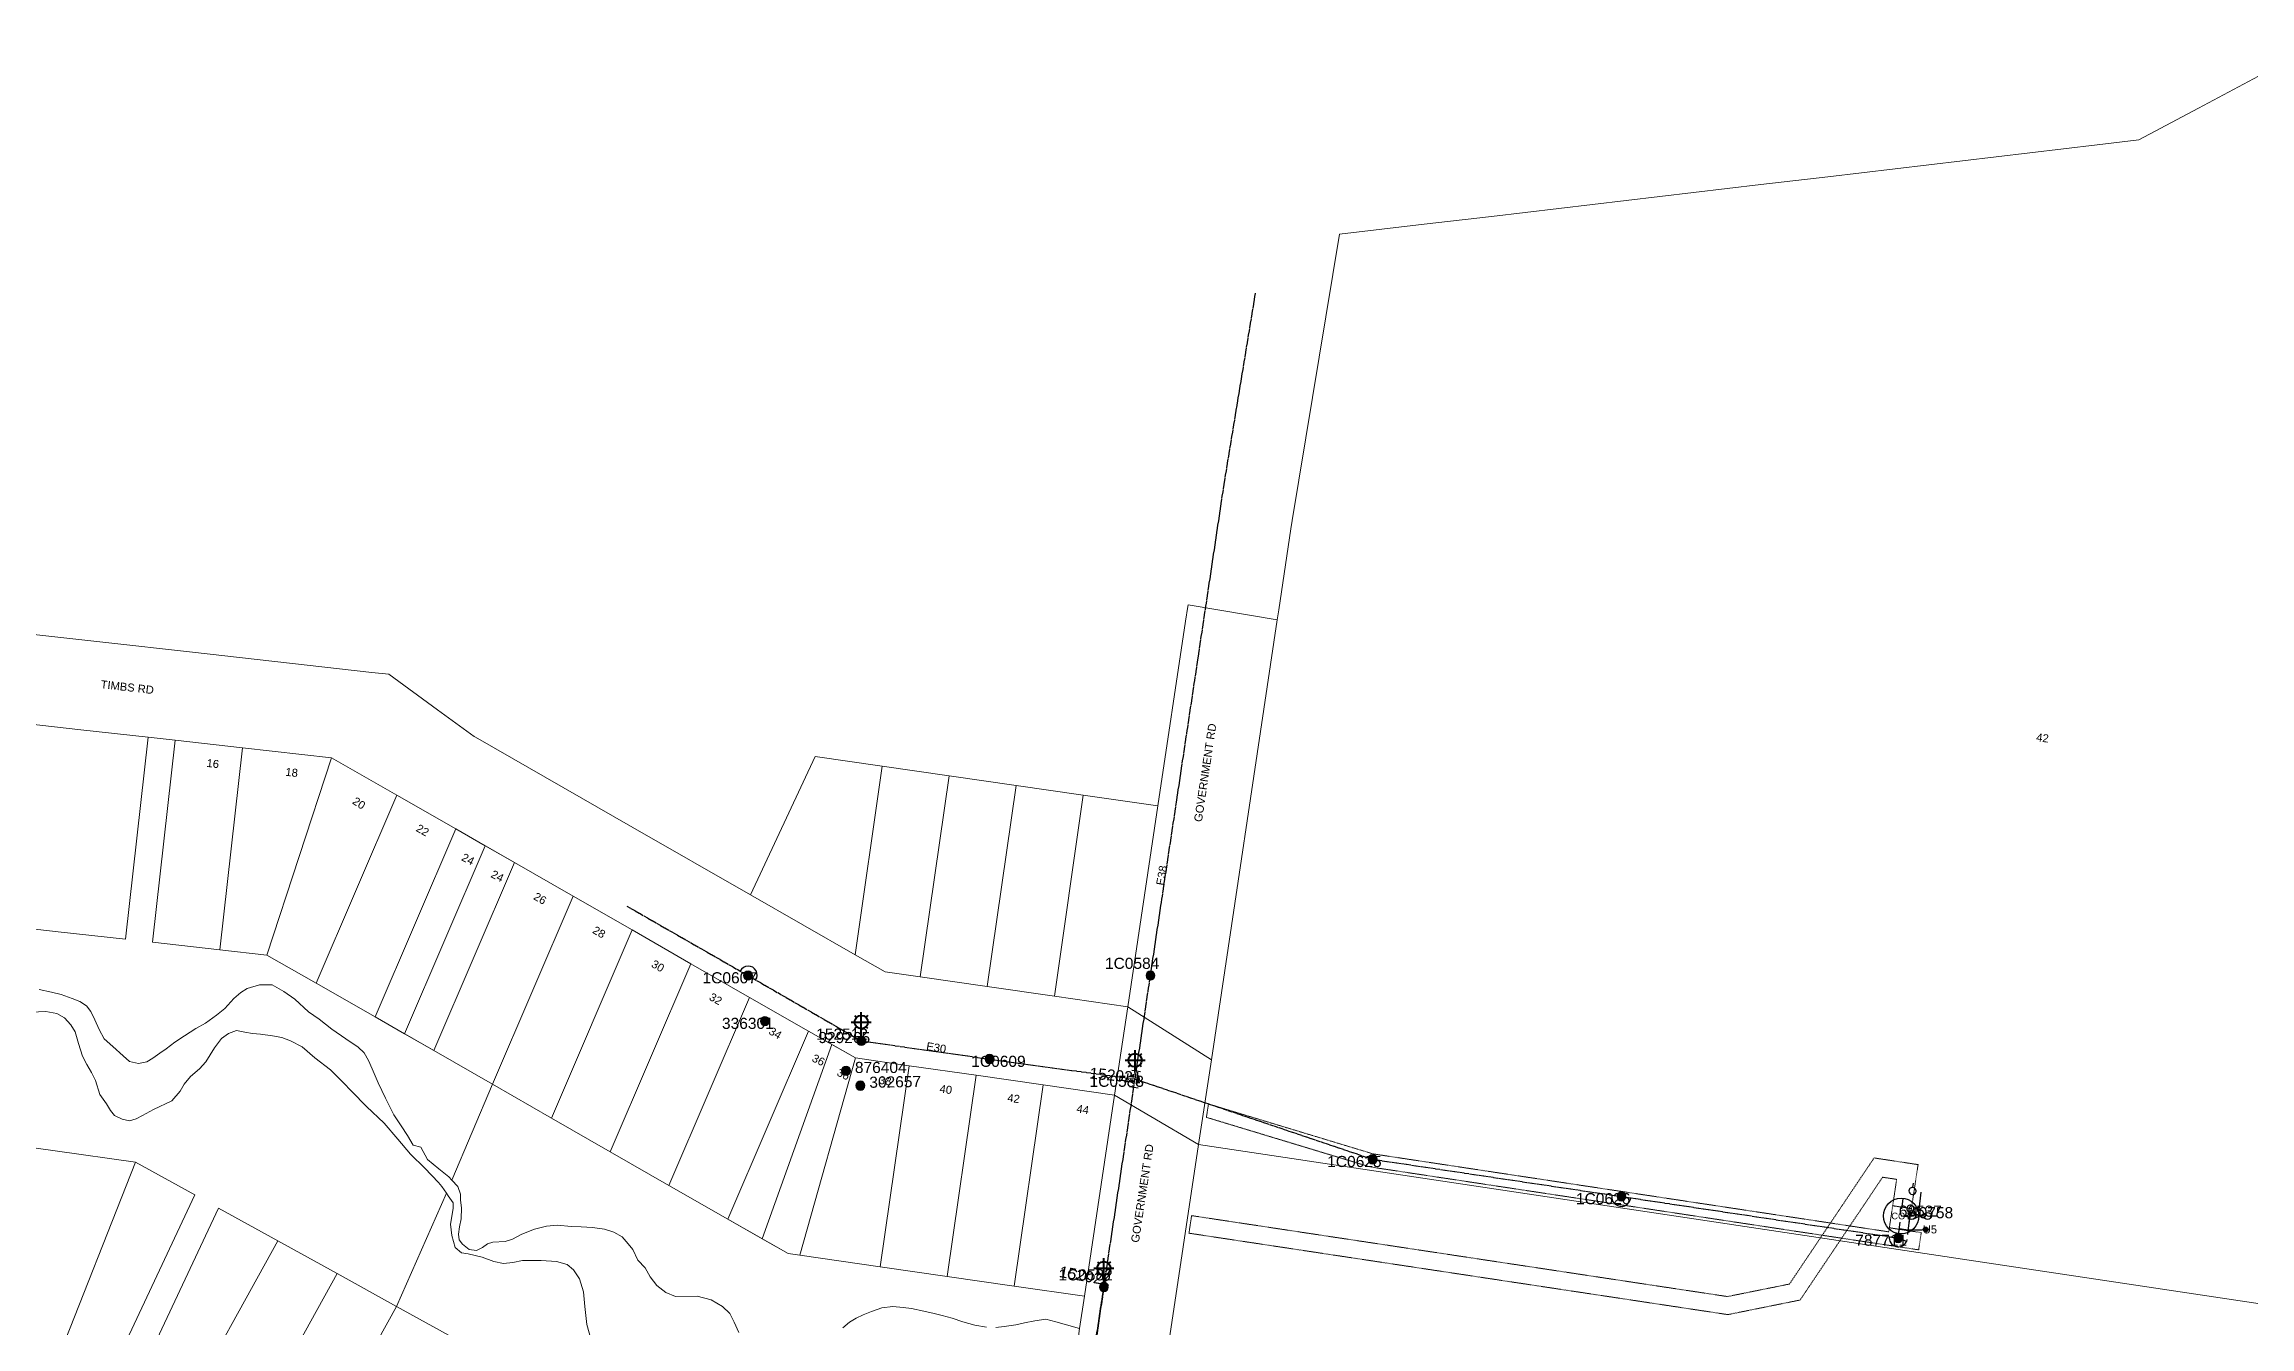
# Model space of a CAD drawing. Header units: metres. Extents: x 300268 to 302887, y 6172399 to 6173904.
# Drawn here: x 300697.5 to 301193.7, y 6173604.2 to 6173892.7 of the extents above; entities that cross this region are included whole.
import ezdxf
from ezdxf.enums import TextEntityAlignment as Align

# ---------------------------------------------------------------- set-up
doc = ezdxf.new("R2010")
doc.units = ezdxf.units.M
for name, pattern in [('Cable Exist OH', [1, 1, 0]), ('Cable Exist UG', [8.2, 4, -1.2, 1.8, -1.2]), ('HIDDEN', [0.375, 0.25, -0.125]), ('HIDDEN2', [0.1875, 0.125, -0.0625])]:
    doc.linetypes.add(name, pattern=pattern)
doc.layers.get('0').update_dxf_attribs({"color": 6})
for name, color, linetype, lineweight in [('Cadastre Land Parcels_SP_EXT', 9, 'Continuous', 5), ('Cadastre Other Property_SP_EXT', 9, 'HIDDEN', 5), ('Cadastre Roads_SP_EXT', 9, 'Continuous', 5)]:
    doc.layers.add(name, color=color, linetype=linetype, lineweight=lineweight)
for name, color, linetype in [('Duct_SP_EXT', 7, 'Continuous'), ('Equip_HV_EXT', 7, 'Continuous'), ('Equip_LV_EXT', 7, 'Continuous'), ('Equip_SP_SL_EXT', 7, 'Continuous'), ('Mains_HV_EXT', 7, 'Continuous'), ('Mains_LV_EXT', 7, 'Continuous'), ('Mains_SL_EXT', 7, 'Continuous'), ('Sub_SP_EXT', 7, 'Continuous'), ('SupportsOH_SP_TR_HV_LV_SL_EXT', 7, 'Continuous'), ('Trench_SP_EXT', 7, 'Continuous')]:
    doc.layers.add(name, color=color, linetype=linetype)
doc.styles.add('iecARIAL', font='arial.ttf', dxfattribs={"height": 2})
doc.styles.add('POLE_LABEL', font='arial.ttf')
doc.styles.get("Standard").update_dxf_attribs({"font": 'arial.ttf'})
doc.styles.add('SWITCH_LABEL', font='arial.ttf', dxfattribs={"height": 2.5})

# ---------------------------------------------------------------- blocks, each defined once
blk = doc.blocks.new('SUB_COTTAGE_EXT')
blk.add_circle((0, 0), 4)
blk.add_text('COT', height=1.5).set_placement((0, 0), align=Align.MIDDLE)
for tag, height, flags, p in [('STREET_CODE', 0.2, 9, (1.5, 0)), ('ASSET_NUM', 2.5, 8, (2, 2)), ('CONSTRUCTED_VOLTAGE', 0.2, 9, (1.5, -0.2)), ('OPERATING_VOLTAGE', 0.2, 9, (1.5, -0.6)), ('ORIENTATION', 0.2, 9, (1.5, -0.8)), ('OWNED_BY', 0.2, 9, (1.5, -1)), ('OPERATED_BY', 0.2, 9, (1.5, -1.2)), ('SECONDARY_VOLTAGE', 0.2, 9, (1.5, -1.6)), ('STATE', 0.2, 9, (1.5, -1.8)), ('SUBSTATION_TYPE', 0.2, 9, (1.5, -2.2)), ('STREETNAME', 0.2, 9, (1.5, -3)), ('SUBURB', 0.2, 9, (1.5, -3.2)), ('Z', 0.2, 1, (1.5, -3.6)), ('NO_PHASES', 0.2, 9, (1.5, -0.4)), ('MAINTAINED_BY', 0.2, 9, (1.5, -1.4)), ('PARENT', 0.2, 9, (1.5, -2)), ('USAGE', 0.2, 9, (1.5, -2.4)), ('LEGEND', 0.2, 9, (1.5, -2.6)), ('LOCATION', 0.2, 9, (1.5, -2.8)), ('NOTES', 0.2, 9, (1.5, -3.4))]:
    blk.add_attdef(tag, text='', height=height, dxfattribs=dict(flags=flags)).set_placement(p, align=Align.MIDDLE_LEFT)
blk = doc.blocks.new('SL_LANTERN_EXT')
at = {"lineweight": 40}
for p, q in [((-1.46, 5.68), (-1.06, 5.28)), ((0, 1.97), (0, 6.47)), ((1.46, 5.68), (1.06, 5.28)), ((-2.25, 4.22), (2.25, 4.22)), ((-1.46, 2.76), (-1.06, 3.16)), ((0, 0), (0, 2.72)), ((1.46, 2.76), (1.06, 3.16))]:
    blk.add_line(p, q, dxfattribs=at)
blk.add_circle((0, 4.22), 1.5, dxfattribs=at)
at = {"style": 'iecARIAL', "flags": 8}
blk.add_attdef('ASSET_NUM', (1.5, 1.5), '', height=2.5, dxfattribs=at)
for tag, p, height, flags in [('OPERATING_VOLTAGE', (0.98, -1.65), 0.2, 9), ('ORIENTATION', (0.98, -1.85), 0.2, 9), ('OWNED_BY', (0.98, -2.05), 0.2, 9), ('STATE', (0.98, -2.25), 0.2, 9), ('CONSTRUCTED_VOLTAGE', (0.98, -0.65), 0.2, 9), ('CONTROL_TYPE', (0.98, -0.85), 0.2, 9), ('LANTERN_PURPOSE', (0.98, -1.05), 0.2, 9), ('LANTERN_TYPE', (0.98, -1.25), 0.2, 9), ('NO_PHASES', (0.98, -1.45), 0.2, 9), ('USAGE', (0.98, -2.45), 0.2, 9), ('CEXIST', (0.98, -2.65), 0.2, 9), ('CNEW', (0.98, -2.85), 0.2, 9), ('CNUMBER', (0.98, -3.05), 0.2, 9), ('CREMOVE', (0.98, -3.25), 0.2, 9), ('CREPLACE', (0.98, -3.45), 0.2, 9), ('LKINGHEIGHT', (0.98, -3.65), 0.2, 9), ('LBRACKET', (0.98, -3.85), 0.2, 9), ('LBRACKETVOCAB', (0.98, -4.05), 0.2, 9), ('LCATEGORY', (0.98, -4.25), 0.2, 9), ('LCHARGE1', (0.98, -4.45), 0.2, 9), ('LCHARGE1PERCENT', (0.98, -4.65), 0.2, 9), ('LCHARGE2', (0.98, -4.85), 0.2, 9), ('LCHARGE2PERCENT', (0.98, -5.05), 0.2, 9), ('LNUMBER', (2.18, -3.25), 2.5, 8), ('STREETNAME', (0.98, -9.25), 0.2, 9), ('SUBURB', (0.98, -9.45), 0.2, 1), ('LCHARGE3', (0.98, -5.25), 0.2, 9), ('LCHARGE3PERCENT', (0.98, -5.45), 0.2, 9), ('LEXIST', (0.98, -5.65), 0.2, 9), ('LLAMP', (0.98, -5.85), 0.2, 9), ('LLAMPVOCAB', (0.98, -6.05), 0.2, 9), ('LMAST', (0.98, -6.25), 0.2, 9), ('LMASTVOCAB', (0.98, -6.45), 0.2, 9), ('LNEW', (0.98, -6.65), 0.2, 9), ('LANTNUMBER', (0.98, -6.85), 0.2, 9), ('LOUTREACH', (0.98, -7.25), 0.2, 9), ('LOUTREACHVOCAB', (0.98, -7.45), 0.2, 9), ('LRATECODE', (0.98, -7.65), 0.2, 9), ('LREMOVE', (0.98, -7.85), 0.2, 9), ('LREPLACE', (0.98, -8.05), 0.2, 9), ('LTYPE', (0.98, -8.25), 0.2, 9), ('LTYPEVOCAB', (0.98, -8.45), 0.2, 9), ('LEGEND', (0.98, -8.65), 0.2, 9), ('LOCATION', (0.98, -8.85), 0.2, 9), ('NOTES', (0.98, -9.05), 0.2, 9)]:
    blk.add_attdef(tag, p, '', height=height, dxfattribs=dict(flags=flags))
blk = doc.blocks.new('POLE_EXT')
blk.add_hatch(color=256).paths.add_polyline_path([(-1, 0, 1), (1, 0, 1)])
blk.add_lwpolyline([(-1, 0, 1), (1, 0, 1)], format="xyb", close=True)
for tag, height, flags, p in [('pNumber', 2.5, 8, (-17.84, 2.07)), ('OWNED_BY', 0.2, 9, (1.35, -0.4)), ('SPECIAL_USE', 0.2, 9, (1.35, -0.8)), ('STATE', 0.2, 9, (1.35, -1)), ('cLV', 0.2, 9, (1.35, -1.4)), ('hDepth', 0.2, 9, (1.35, -1.6)), ('hDia', 0.2, 9, (1.35, -1.8)), ('cHV', 0.2, 9, (1.35, -2)), ('cLinedev', 0.2, 9, (1.35, -3.4)), ('pExisting', 0.2, 9, (1.35, -3.8)), ('pFooting', 0.2, 9, (1.35, -4.4)), ('pNew', 0.2, 9, (1.35, -4.6)), ('pRelocate', 0.2, 9, (1.35, -5)), ('PARENT', 0.2, 9, (1.35, -0.6)), ('USAGE', 0.2, 9, (1.35, -1.2)), ('LBRACKET', 0.2, 9, (1.35, -2.2)), ('LExisting', 0.2, 9, (1.35, -2.4)), ('LANTNUMBER', 0.2, 9, (1.35, -2.6)), ('LOther', 0.2, 9, (1.35, -2.8)), ('LRemove', 0.2, 9, (1.35, -3)), ('LEGEND', 0.2, 9, (1.35, -3.2)), ('LOCATION', 0.2, 9, (1.35, -3.6)), ('PFNUMBER', 0.2, 9, (1.35, -4)), ('NEWPFNUMBER', 0.2, 9, (1.35, -4.2)), ('pRemove', 0.2, 9, (1.35, -5.2)), ('pReplace', 0.2, 9, (1.35, -5.4)), ('pStay', 0.2, 9, (1.35, -5.6)), ('pType', 0.2, 9, (1.35, -5.8)), ('cspan', 0.2, 9, (1.35, -6)), ('STREETNAME', 0.2, 9, (1.35, -6.2)), ('SUBURB', 0.2, 9, (1.35, -6.4)), ('OPERATED_BY', 0.2, 9, (1.36, -7.01)), ('NOTES', 0.2, 9, (1.35, -6.6)), ('MAINTAINED_BY', 0.2, 9, (1.36, -6.81))]:
    blk.add_attdef(tag, text='', height=height, dxfattribs=dict(flags=flags)).set_placement(p, align=Align.MIDDLE_LEFT)
at = {"style": 'POLE_LABEL'}
for tag, height, flags, p in [('STRUCTURE_PLANT_NUMBER', 0.2, 9, (1.35, 0.03)), ('ASSET_NUM', 2.5, 8, (2, 2)), ('STREET_CODE', 0.2, 9, (1.35, -0.2))]:
    blk.add_attdef(tag, text='', height=height, dxfattribs=dict(at, flags=flags)).set_placement(p, align=Align.MIDDLE_LEFT)
at = {"flags": 1}
blk.add_attdef('Z', (1.35, -7.33), '', height=0.2, dxfattribs=at)
blk = doc.blocks.new('LV_UG_DFUSE_CLOSED_EXT')
for points in [[(1, 0), (0, 0)], [(5.04, 0.73), (2.16, -0.72)], [(5.05, -0.71), (2.16, 0.72)], [(6.2, 0.01), (7.2, 0.01)]]:
    blk.add_lwpolyline(points)
for centre in [(1.8, 0), (5.4, 0.01)]:
    blk.add_circle(centre, 0.8)
at = {"flags": 9}
for tag, p in [('ACTUAL_STATUS', (0, 0)), ('CONSTRUCTED_VOLTAGE', (0, -0.2)), ('OPERATING_VOLTAGE', (0, -0.6)), ('ORIENTATION', (0, -0.8)), ('STATE', (0, -1)), ('SWITCH_TYPE', (0, -1.2)), ('NO_PHASES', (0, -0.4)), ('USAGE', (0, -1.4)), ('NOTES', (0, -1.6))]:
    blk.add_attdef(tag, text='', height=0.2, dxfattribs=at).set_placement(p, align=Align.MIDDLE_LEFT)
at = {"flags": 1}
blk.add_attdef('Z', (0, 0), '', height=0.2, dxfattribs=at)
blk = doc.blocks.new('SWG_HOLEC_SU_EXT')
blk.add_line((1.8, -2), (5.8, -2))
for points in [[(1, 0), (0, 0)], [(6.6, 0), (7.6, 0)]]:
    blk.add_lwpolyline(points)
for points in [[(1.8, -0.8, 1), (1.8, 0.8, 1)], [(5.8, -0.8, 1), (5.8, 0.8, 1)]]:
    blk.add_lwpolyline(points, format="xyb", close=True)
at = {"style": 'SWITCH_LABEL', "flags": 8}
blk.add_attdef('ASSET_NUM', text='', height=2.5, rotation=179.9544, dxfattribs=at).set_placement((-2.4, 0), align=Align.MIDDLE_LEFT)
at = {"flags": 1}
blk.add_attdef('Z', (0, 0), '', height=0.2, dxfattribs=at)
at = {"flags": 9}
for tag, p in [('ACTUAL_STATUS', (0, -0.4)), ('CONSTRUCTED_VOLTAGE', (0, -0.6)), ('OPERATING_VOLTAGE', (0, -1)), ('ORIENTATION', (0, -1.2)), ('OWNED_BY', (0, -1.4)), ('STATE', (0, -1.8)), ('SWITCH_TYPE', (0, -2)), ('STREETNAME', (0, -2.6)), ('SUBURB', (0, -2.8)), ('NO_PHASES', (0, -0.8)), ('PARENT', (0, -1.6)), ('USAGE', (0, -2.2)), ('LOCATION', (0, -2.4)), ('NOTES', (0, -3))]:
    blk.add_attdef(tag, text='', height=0.2, dxfattribs=at).set_placement(p, align=Align.MIDDLE_LEFT)
at = {"style": 'SWITCH_LABEL', "flags": 9}
blk.add_attdef('STREET_CODE', text='', height=0.2, dxfattribs=at).set_placement((0, -0.2), align=Align.MIDDLE_LEFT)
blk = doc.blocks.new('End Shackle_EXT')
blk.add_wipeout([(0, 0.25), (1.81, 0.25), (1.82, -0.25), (0, -0.25)])
blk.add_line((1.81, -1), (1.81, 1))
at = {"flags": 1}
blk.add_attdef('Z', (0, 0), '', height=0.2, dxfattribs=at)
at = {"flags": 9}
for tag, p in [('CONNECTOR_TYPE', (0, 0)), ('CONSTRUCTED_VOLTAGE', (0, -0.2)), ('OPERATING_VOLTAGE', (0, -0.6)), ('ORIENTATION', (0, -0.8)), ('OWNED_BY', (0, -1)), ('STATE', (0, -1.2)), ('NO_PHASES', (0, -0.4)), ('USAGE', (0, -1.4)), ('NOTES', (0, -1.6))]:
    blk.add_attdef(tag, text='', height=0.2, dxfattribs=at).set_placement(p, align=Align.MIDDLE_LEFT)
blk = doc.blocks.new('CABLE_LARGE_EXT')
h = blk.add_hatch(color=256)
edge = h.paths.add_edge_path()
edge.add_arc((0, 0.55), 0.55, 0, 360)
blk.add_circle((0, 0.55), 0.55)
at = {"flags": 1}
blk.add_attdef('Z', (0, 0), '', height=0.2, dxfattribs=at)
at = {"flags": 9}
for tag, p in [('COND_CODE', (0, 0)), ('STATE', (0, -0.4)), ('XSECT_SIZE', (0, -0.6)), ('FB_REFERENCE', (0, -0.2)), ('NOTES', (0, -0.8))]:
    blk.add_attdef(tag, text='', height=0.2, dxfattribs=at).set_placement(p, align=Align.MIDDLE_LEFT)

msp = doc.modelspace()

# ---------------------------------------------------------------- linework, layer by layer
at = {"layer": 'Cadastre Land Parcels_SP_EXT', "linetype": 'Continuous'}
for points in [[(301209.21, 6173892.72), (301182.19, 6173878.31), (301168.79, 6173871.18), (301159.37, 6173870.04), (301144.23, 6173868.26), (301129.1, 6173866.47), (301113.96, 6173864.69), (301098.83, 6173862.91), (301083.69, 6173861.12), (301068.56, 6173859.34), (301053.42, 6173857.56), (301038.29, 6173855.77), (301023.15, 6173853.99), (301008.02, 6173852.21), (300988.95, 6173849.96), (300978.3, 6173785.56), (300978.02, 6173783.69), (300975.28, 6173765.47), (300974.95, 6173763.27), (300960.11, 6173664.28), (300957.25, 6173645.2), (301295.52, 6173594.45)], [(300696.41, 6173680.11), (300699.22, 6173679.46), (300701.33, 6173679), (300703.85, 6173678.05), (300705.56, 6173677.39), (300707.08, 6173676.42), (300708, 6173675.14), (300708.94, 6173673.25), (300709.88, 6173671.07), (300711.02, 6173669), (300712.95, 6173667.24), (300715.29, 6173665.18), (300716.71, 6173663.91), (300718.72, 6173663.45), (300720.61, 6173663.79), (300722, 6173664.62), (300723.57, 6173665.74), (300724.95, 6173666.77), (300726.92, 6173668.21), (300729.09, 6173669.65), (300731.66, 6173671.3), (300733.83, 6173672.54), (300736.3, 6173674.29), (300738.16, 6173675.82), (300740.22, 6173678.06), (300741.79, 6173679.39), (300743.17, 6173680.31), (300745.96, 6173681.17), (300748.85, 6173681.12), (300751.48, 6173679.68), (300753.91, 6173677.93), (300756.97, 6173675.09), (300759.4, 6173673.44), (300762.24, 6173671.19), (300765.38, 6173668.96), (300768.21, 6173667.11), (300769.54, 6173665.84), (300770.47, 6173664.16), (300771.3, 6173662.28), (300772.66, 6173659.1), (300774.33, 6173655.64), (300776.2, 6173651.88), (300777.85, 6173649.41), (300779.29, 6173647.24), (300780.53, 6173645.07), (300782.24, 6173644.6), (300783.79, 6173641.83), (300786.33, 6173639.79), (300788.56, 6173637.93), (300789.25, 6173637.21), (300798.41, 6173658.77), (300785.19, 6173666.34), (300771.96, 6173673.92), (300758.74, 6173681.49), (300747.66, 6173687.84), (300737.06, 6173689.03), (300721.91, 6173690.72), (300727, 6173736.16), (300727, 6173736.16), (300720.94, 6173736.84), (300715.86, 6173691.41), (300700.71, 6173693.1), (300685.57, 6173694.8)], [(300717.14, 6173589.05), (300736.78, 6173630.93), (300750.12, 6173623.57), (300763.46, 6173616.2), (300776.8, 6173608.83), (300788.02, 6173634.26), (300786.97, 6173635.78), (300786.25, 6173636.67), (300783.19, 6173639.91), (300779.93, 6173643.05), (300777.07, 6173646.4), (300774, 6173650.05), (300770.03, 6173653.77), (300766.76, 6173657.12), (300764.72, 6173659.28), (300761.97, 6173662.03), (300758.42, 6173664.76), (300755.57, 6173667.21), (300752.95, 6173668.56), (300751.03, 6173669.33), (300748.92, 6173669.69), (300746.22, 6173670.04), (300744.41, 6173670.21), (300742.71, 6173670.48), (300740.8, 6173670.84), (300739.01, 6173670.21), (300737.43, 6173669.08), (300735.87, 6173666.95), (300733.93, 6173663.81), (300732.45, 6173662.28), (300730.48, 6173660.55), (300729.02, 6173658.82), (300728.15, 6173657.2), (300726.28, 6173655.06), (300722.12, 6173653.09), (300719.64, 6173651.74), (300718.26, 6173651.02), (300716.76, 6173650.59), (300715.06, 6173650.96), (300713.34, 6173651.73), (300712.42, 6173652.91), (300711.59, 6173654.39), (300710.05, 6173656.47), (300709.09, 6173659.65), (300708.16, 6173661.43), (300707.13, 6173663.22), (300706.19, 6173665.1), (300705.24, 6173667.98), (300704.49, 6173670.57), (300703.56, 6173672.15), (300702.13, 6173673.73), (300700.41, 6173674.7), (300697.9, 6173675.15), (300694.6, 6173674.99)], [(300911.62, 6173604.07), (300913.52, 6173604.31), (300916.11, 6173604.66), (300918.1, 6173605.09), (300920.39, 6173605.54), (300922.88, 6173605.98), (300925.09, 6173605.32), (300927.5, 6173604.67), (300930.48, 6173603.82), (300931.57, 6173611.09), (300915.77, 6173613.36), (300900.69, 6173615.53), (300885.6, 6173617.7), (300867.5, 6173620.31), (300864.89, 6173620.68), (300851.31, 6173628.46), (300851.31, 6173628.46), (300838.08, 6173636.04), (300824.86, 6173643.61), (300811.64, 6173651.19), (300798.41, 6173658.77), (300789.25, 6173637.21), (300790.6, 6173635.77), (300791.23, 6173634.08), (300791.16, 6173632.68), (300791.39, 6173630.99), (300791.34, 6173628.49), (300790.98, 6173626.68), (300790.71, 6173625.08), (300790.93, 6173623.78), (300791.65, 6173622.8), (300793.17, 6173621.63), (300794.77, 6173621.36), (300796.16, 6173622.08), (300797.24, 6173622.9), (300798.44, 6173623.23), (300801.23, 6173623.38), (300802.92, 6173623.91), (300805, 6173625.05), (300807.87, 6173626.2), (300810.56, 6173626.85), (300812.95, 6173627.1), (300816.16, 6173626.76), (300818.36, 6173626.7), (300820.86, 6173626.55), (300823.56, 6173626.2), (300825.67, 6173625.54), (300827.59, 6173624.47), (300828.92, 6173622.9), (300829.94, 6173621.62), (300831.09, 6173619.24), (300832.72, 6173617.48), (300833.86, 6173615.5), (300835.39, 6173613.53), (300837.42, 6173611.97), (300839.54, 6173611.01), (300844.43, 6173611.1), (300847.55, 6173610.26), (300850.17, 6173608.81), (300851.8, 6173607.24), (300852.74, 6173605.26), (300853.78, 6173602.98)], [(300684.91, 6173645.93), (300700, 6173643.8), (300718.11, 6173641.25), (300731.45, 6173633.88), (300711.54, 6173591.52)], [(301295.52, 6173594.45), (300957.25, 6173645.2), (300950.35, 6173599.22)], [(300820.91, 6173600.16), (300819.62, 6173604.73), (300819.14, 6173608.82), (300818.88, 6173612.11), (300817.93, 6173614.99), (300816.59, 6173617.06), (300815.17, 6173618.23), (300812.76, 6173618.89), (300809.36, 6173619.12), (300805.16, 6173619.14), (300802.97, 6173618.7), (300800.88, 6173618.46), (300798.67, 6173618.92), (300798.67, 6173618.92), (300796.06, 6173619.87), (300792.95, 6173620.61), (300791.45, 6173620.88), (300790.02, 6173622.05), (300789.27, 6173624.73), (300788.93, 6173627.32), (300789.56, 6173630.83), (300789.53, 6173632.13), (300788.41, 6173633.71), (300788.02, 6173634.26), (300776.8, 6173608.83), (300790.14, 6173601.46)], [(300877.24, 6173604.02), (300878.72, 6173605.25), (300880.2, 6173606.18), (300881.79, 6173606.91), (300883.67, 6173607.64), (300885.96, 6173608.48), (300888.45, 6173608.83), (300890.75, 6173608.57), (300892.65, 6173608.31), (300895.46, 6173607.76), (300897.77, 6173607.21), (300899.58, 6173606.74), (300901.79, 6173606.18), (300904.2, 6173605.33), (300906.91, 6173604.58), (300909.52, 6173604.13)]]:
    msp.add_lwpolyline(points, dxfattribs=at)
for points in [[(300742.14, 6173734.46), (300727, 6173736.16), (300721.91, 6173690.72), (300737.06, 6173689.03), (300742.14, 6173734.46)], [(300762.16, 6173732.22), (300742.14, 6173734.46), (300737.06, 6173689.03), (300747.66, 6173687.84), (300762.16, 6173732.22)], [(300776.89, 6173723.78), (300762.16, 6173732.22), (300747.66, 6173687.84), (300758.74, 6173681.49), (300776.89, 6173723.78)], [(300886.06, 6173730.35), (300870.97, 6173732.52), (300856.41, 6173701.4), (300879.95, 6173687.92), (300886.06, 6173730.35)], [(300901.14, 6173728.18), (300886.06, 6173730.35), (300879.95, 6173687.92), (300886.71, 6173684.05), (300894.63, 6173682.91), (300901.14, 6173728.18)], [(300790.12, 6173716.21), (300776.89, 6173723.78), (300758.74, 6173681.49), (300771.96, 6173673.92), (300790.12, 6173716.21)], [(300916.23, 6173726), (300901.14, 6173728.18), (300894.63, 6173682.91), (300909.71, 6173680.74), (300916.23, 6173726)], [(300931.31, 6173723.83), (300916.23, 6173726), (300909.71, 6173680.74), (300924.8, 6173678.58), (300931.31, 6173723.83)], [(300948.09, 6173721.42), (300931.31, 6173723.83), (300924.8, 6173678.58), (300941.32, 6173676.2), (300948.09, 6173721.42)], [(300796.73, 6173712.41), (300790.12, 6173716.21), (300771.96, 6173673.92), (300778.58, 6173670.13), (300796.73, 6173712.41)], [(300803.34, 6173708.63), (300796.73, 6173712.41), (300778.58, 6173670.13), (300785.19, 6173666.34), (300803.34, 6173708.63)], [(300816.57, 6173701.05), (300803.34, 6173708.63), (300785.19, 6173666.34), (300798.41, 6173658.77), (300816.57, 6173701.05)], [(300829.79, 6173693.48), (300816.57, 6173701.05), (300798.41, 6173658.77), (300811.64, 6173651.19), (300829.79, 6173693.48)], [(300843.01, 6173685.9), (300829.79, 6173693.48), (300811.64, 6173651.19), (300824.86, 6173643.61), (300843.01, 6173685.9)], [(300856.24, 6173678.33), (300843.01, 6173685.9), (300824.86, 6173643.61), (300838.08, 6173636.04), (300856.24, 6173678.33)], [(300869.46, 6173670.75), (300856.24, 6173678.33), (300838.08, 6173636.04), (300851.31, 6173628.46), (300869.46, 6173670.75)], [(300874.75, 6173667.72), (300869.46, 6173670.75), (300851.31, 6173628.46), (300859.04, 6173624.03), (300874.75, 6173667.72)], [(300880.04, 6173664.69), (300874.75, 6173667.72), (300859.04, 6173624.03), (300864.89, 6173620.68), (300867.5, 6173620.31), (300880.04, 6173664.69)], [(300892.11, 6173662.96), (300880.04, 6173664.69), (300867.5, 6173620.31), (300885.6, 6173617.7), (300892.11, 6173662.96)], [(300907.19, 6173660.79), (300892.11, 6173662.96), (300885.6, 6173617.7), (300900.69, 6173615.53), (300907.19, 6173660.79)], [(300922.28, 6173658.62), (300907.19, 6173660.79), (300900.69, 6173615.53), (300915.77, 6173613.36), (300922.28, 6173658.62)], [(300938.34, 6173656.31), (300922.28, 6173658.62), (300915.77, 6173613.36), (300931.57, 6173611.09), (300938.34, 6173656.31)], [(300731.45, 6173633.88), (300718.11, 6173641.25), (300700.14, 6173595.85), (300705.86, 6173593.74), (300711.54, 6173591.52), (300731.45, 6173633.88)], [(300750.12, 6173623.57), (300736.78, 6173630.93), (300717.14, 6173589.05), (300720.14, 6173587.62), (300724.1, 6173585.63), (300728.01, 6173583.54), (300750.12, 6173623.57)], [(300763.46, 6173616.2), (300750.12, 6173623.57), (300728.01, 6173583.54), (300741.35, 6173576.17), (300763.46, 6173616.2)], [(300776.8, 6173608.83), (300763.46, 6173616.2), (300741.35, 6173576.17), (300754.69, 6173568.8), (300776.8, 6173608.83)], [(300790.14, 6173601.46), (300776.8, 6173608.83), (300754.69, 6173568.8), (300768.03, 6173561.43), (300790.14, 6173601.46)]]:
    msp.add_lwpolyline(points, close=True, dxfattribs=at)
at = {"layer": 'Cadastre Other Property_SP_EXT', "linetype": 'HIDDEN2'}
for points in [[(300959, 6173651.34), (300995.82, 6173640.19), (301119.24, 6173621.54), (301119.82, 6173625.41), (301112.64, 6173626.5), (301112.5, 6173625.59), (300996.54, 6173643.11), (300959.46, 6173654.34), (300959, 6173651.34)], [(301113.39, 6173631.46), (301117.6, 6173630.82), (301119.1, 6173640.71), (301109.21, 6173642.21), (301090.16, 6173613.84), (301076.21, 6173611.03), (300955.67, 6173629.23), (300955.07, 6173625.28), (301076.31, 6173606.97), (301092.56, 6173610.25), (301111.12, 6173637.87), (301114.28, 6173637.39), (301113.39, 6173631.46)], [(301112.64, 6173626.5), (301116.85, 6173625.86), (301117.6, 6173630.82), (301113.39, 6173631.46), (301112.64, 6173626.5)]]:
    msp.add_lwpolyline(points, close=True, dxfattribs=at)
at = {"layer": 'Cadastre Roads_SP_EXT', "linetype": 'Continuous'}
msp.add_lwpolyline([(300690.65, 6173740.22), (300705.79, 6173738.53), (300720.94, 6173736.84), (300727, 6173736.16), (300742.14, 6173734.46), (300762.16, 6173732.22), (300776.89, 6173723.78), (300790.12, 6173716.21), (300803.34, 6173708.63), (300816.57, 6173701.05), (300829.79, 6173693.48), (300843.01, 6173685.9), (300856.24, 6173678.33), (300869.46, 6173670.75), (300880.04, 6173664.69), (300892.11, 6173662.96), (300907.19, 6173660.79), (300922.28, 6173658.62), (300938.34, 6173656.31), (300939.84, 6173666.31), (300939.84, 6173666.31), (300941.32, 6173676.2), (300924.8, 6173678.58), (300909.71, 6173680.74), (300894.63, 6173682.91), (300886.71, 6173684.05), (300879.95, 6173687.92), (300856.41, 6173701.4), (300829.94, 6173716.56), (300794.6, 6173736.81), (300794.26, 6173737), (300786.02, 6173743.02), (300775.09, 6173750.99), (300775.04, 6173751), (300771.27, 6173751.42), (300730.89, 6173755.94), (300710.7, 6173758.2), (300657.43, 6173764.16)], dxfattribs=at)
for points in [[(300974.95, 6173763.27), (300954.86, 6173766.64), (300954.81, 6173766.26), (300954.28, 6173762.95), (300948.09, 6173721.42), (300941.32, 6173676.2), (300949.51, 6173671.01), (300960.11, 6173664.28), (300974.95, 6173763.27)], [(300941.1, 6173595.41), (300950.35, 6173599.22), (300957.25, 6173645.2), (300946.53, 6173651.5), (300938.34, 6173656.31), (300931.57, 6173611.09), (300930.48, 6173603.82), (300930.05, 6173600.9), (300928.44, 6173590.19), (300941.1, 6173595.41)]]:
    msp.add_lwpolyline(points, close=True, dxfattribs=at)
at = {"layer": 'Duct_SP_EXT'}
msp.add_lwpolyline([(301120, 6173626), (301116.9, 6173626), (301114.86, 6173626.25)], dxfattribs=at)
at = {"layer": 'Mains_HV_EXT', "linetype": 'Continuous'}
for points in [[(301050.22, 6173633.88, 1.053519), (301054.47, 6173633.25)], [(301112.64, 6173624.52, 0.861556), (301116.49, 6173623.38)]]:
    msp.add_lwpolyline(points, format="xyb", dxfattribs=at)
at = {"layer": 'Mains_HV_EXT', "linetype": 'Cable Exist OH'}
msp.add_lwpolyline([(301052.31, 6173633.55), (301052.37, 6173633.54), (301114.62, 6173624.21)], dxfattribs=at)
at = {"layer": 'Mains_HV_EXT', "linetype": 'Cable Exist UG'}
msp.add_lwpolyline([(301115.29, 6173629.15), (301117.16, 6173628.99), (301116.49, 6173623.38), (301114.62, 6173624.21)], dxfattribs=at)
at = {"layer": 'Mains_LV_EXT', "linetype": 'Cable Exist OH'}
for points in [[(300828.59, 6173698.87), (300855.88, 6173683.23)], [(300855.88, 6173683.23), (300881.36, 6173668.54)], [(300881.36, 6173668.54), (300910.22, 6173664.44)]]:
    msp.add_lwpolyline(points, dxfattribs=at)
at = {"layer": 'Mains_LV_EXT', "linetype": 'Continuous'}
msp.add_lwpolyline([(300857.58, 6173682.23, 1.079715), (300854.13, 6173684.23)], format="xyb", dxfattribs=at)
at = {"layer": 'Mains_SL_EXT', "linetype": 'Cable Exist OH'}
for points in [[(300828.59, 6173698.87), (300855.88, 6173683.23), (300881.36, 6173668.54)], [(300935.93, 6173613.16), (300931.54, 6173583.84)]]:
    msp.add_lwpolyline(points, dxfattribs=at)
at = {"layer": 'Trench_SP_EXT', "linetype": 'Cable Exist UG'}
for points in [[(301115.45, 6173630.73), (301115.78, 6173633.04)], [(301114.62, 6173624.21), (301115.04, 6173627.77)]]:
    msp.add_lwpolyline(points, dxfattribs=at)

# ---------------------------------------------------------------- block references
at = {"layer": 'Duct_SP_EXT'}
msp.add_blockref('CABLE_LARGE_EXT', (301120.81, 6173625.55), dxfattribs=at)
at = {"layer": 'Equip_HV_EXT'}
ref = msp.add_blockref('SWG_HOLEC_SU_EXT', (301117.16, 6173628.99), dxfattribs=dict(at, rotation=83.23876148415864))
ref.add_attrib('ASSET_NUM', '66537', dxfattribs={"layer": '0', "height": 2.5, "style": 'SWITCH_LABEL'}).set_placement((301114.76, 6173630.24), align=Align.MIDDLE_LEFT)
at = {"layer": 'Equip_LV_EXT'}
msp.add_blockref('LV_UG_DFUSE_CLOSED_EXT', (301115.88, 6173629.15), dxfattribs=at)
at = {"layer": 'Equip_SP_SL_EXT'}
ref = msp.add_blockref('SL_LANTERN_EXT', (300881.36, 6173668.54), dxfattribs=at)
ref.add_attrib('ASSET_NUM', '152512', dxfattribs={"layer": '0', "height": 2.5, "rotation": 359.9501, "style": 'iecARIAL'}).set_placement((300882.86, 6173670.04), align=Align.MIDDLE_RIGHT)
ref = msp.add_blockref('SL_LANTERN_EXT', (300942.95, 6173659.95), dxfattribs=at)
ref.add_attrib('ASSET_NUM', '152021', dxfattribs={"layer": '0', "height": 2.5, "rotation": 354.5042, "style": 'iecARIAL'}).set_placement((300944.45, 6173661.45), align=Align.TOP_RIGHT)
ref = msp.add_blockref('SL_LANTERN_EXT', (300935.93, 6173613.16), dxfattribs=at)
ref.add_attrib('ASSET_NUM', '152022', dxfattribs={"layer": '0', "height": 2.5, "rotation": 349.996, "style": 'iecARIAL'}).set_placement((300937.43, 6173614.66), align=Align.MIDDLE_RIGHT)
at = {"layer": 'Sub_SP_EXT'}
ref = msp.add_blockref('SUB_COTTAGE_EXT', (301115.29, 6173629.15), dxfattribs=at)
ref.add_attrib('ASSET_NUM', '40758', dxfattribs={"layer": '0', "height": 2.5}).set_placement((301117.29, 6173629.9), align=Align.MIDDLE_LEFT)
at = {"layer": 'SupportsOH_SP_TR_HV_LV_SL_EXT'}
ref = msp.add_blockref('POLE_EXT', (300855.88, 6173683.23), dxfattribs=at)
ref.add_attrib('ASSET_NUM', '1C0607', dxfattribs={"layer": '0', "height": 2.5, "style": 'POLE_LABEL'}).set_placement((300857.88, 6173683.98), align=Align.TOP_RIGHT)
ref = msp.add_blockref('POLE_EXT', (300946.41, 6173683.23), dxfattribs=at)
ref.add_attrib('ASSET_NUM', '1C0584', dxfattribs={"layer": '0', "height": 2.5, "style": 'POLE_LABEL'}).set_placement((300948.41, 6173683.98), align=Align.BOTTOM_RIGHT)
ref = msp.add_blockref('POLE_EXT', (300859.67, 6173672.98), dxfattribs=at)
ref.add_attrib('ASSET_NUM', '336301', dxfattribs={"layer": '0', "height": 2.5, "style": 'POLE_LABEL'}).set_placement((300861.67, 6173673.73), align=Align.TOP_RIGHT)
ref = msp.add_blockref('POLE_EXT', (300881.36, 6173668.54), dxfattribs=at)
ref.add_attrib('ASSET_NUM', '929265', dxfattribs={"layer": '0', "height": 2.5, "style": 'POLE_LABEL'}).set_placement((300883.36, 6173669.29), align=Align.MIDDLE_RIGHT)
ref = msp.add_blockref('POLE_EXT', (300877.92, 6173661.81), dxfattribs=at)
ref.add_attrib('ASSET_NUM', '876404', dxfattribs={"layer": '0', "height": 2.5, "style": 'POLE_LABEL'}).set_placement((300879.92, 6173662.56), align=Align.MIDDLE_LEFT)
ref = msp.add_blockref('POLE_EXT', (300910.22, 6173664.44), dxfattribs=at)
ref.add_attrib('ASSET_NUM', '1C0609', dxfattribs={"layer": '0', "height": 2.5, "style": 'POLE_LABEL'}).set_placement((300912.22, 6173665.19), align=Align.TOP_CENTER)
ref = msp.add_blockref('POLE_EXT', (300881.16, 6173658.47), dxfattribs=at)
ref.add_attrib('ASSET_NUM', '302657', dxfattribs={"layer": '0', "height": 2.5, "rotation": 1, "style": 'POLE_LABEL'}).set_placement((300883.16, 6173659.22), align=Align.MIDDLE_LEFT)
ref = msp.add_blockref('POLE_EXT', (300942.95, 6173659.95), dxfattribs=at)
ref.add_attrib('ASSET_NUM', '1C0583', dxfattribs={"layer": '0', "height": 2.5, "style": 'POLE_LABEL'}).set_placement((300944.95, 6173660.7), align=Align.TOP_RIGHT)
ref = msp.add_blockref('POLE_EXT', (300996.4, 6173641.91), dxfattribs=at)
ref.add_attrib('ASSET_NUM', '1C0625', dxfattribs={"layer": '0', "height": 2.5, "style": 'POLE_LABEL'}).set_placement((300998.41, 6173642.66), align=Align.TOP_RIGHT)
ref = msp.add_blockref('POLE_EXT', (301052.37, 6173633.54), dxfattribs=at)
ref.add_attrib('ASSET_NUM', '1C0626', dxfattribs={"layer": '0', "height": 2.5, "style": 'POLE_LABEL'}).set_placement((301054.37, 6173634.29), align=Align.TOP_RIGHT)
ref = msp.add_blockref('POLE_EXT', (301114.62, 6173624.21), dxfattribs=at)
ref.add_attrib('ASSET_NUM', '787711', dxfattribs={"layer": '0', "height": 2.5, "style": 'POLE_LABEL'}).set_placement((301116.62, 6173624.96), align=Align.TOP_RIGHT)
ref = msp.add_blockref('POLE_EXT', (300935.93, 6173613.16), dxfattribs=at)
ref.add_attrib('ASSET_NUM', '1C0582', dxfattribs={"layer": '0', "height": 2.5, "style": 'POLE_LABEL'}).set_placement((300937.93, 6173613.91), align=Align.BOTTOM_RIGHT)

# ---------------------------------------------------------------- texts
at = {"layer": 'Cadastre Land Parcels_SP_EXT'}
for s, rotation, p in [('42', 352.6768, (301145.6, 6173735.97)), ('16', 353.47, (300733.99, 6173730.18)), ('18', 353.66, (300751.73, 6173728.18)), ('20', 326.3275, (300766.7, 6173722.03)), ('22', 330.4, (300781.02, 6173715.82)), ('24', 333.5303, (300791.24, 6173709.22)), ('24', 333.5362, (300797.85, 6173705.43)), ('26', 330.1, (300807.44, 6173700.49)), ('28', 330.2, (300820.71, 6173692.91)), ('30', 330.3, (300833.95, 6173685.29)), ('32', 330.5, (300846.95, 6173677.88)), ('34', 330.3, (300860.36, 6173670.2)), ('36', 333.5361, (300870.07, 6173664.05)), ('36', 333.5325, (300875.68, 6173660.85)), ('38', 351.97, (300885.23, 6173658.89)), ('40', 351.97, (300898.88, 6173656.93)), ('42', 351.97, (300914.12, 6173654.9)), ('44', 351.78, (300929.68, 6173652.45))]:
    msp.add_text(s, height=1.8, rotation=rotation, dxfattribs=at).set_placement(p)
at = {"layer": 'Cadastre Roads_SP_EXT'}
for s, rotation, p in [('TIMBS RD', 353.5418, (300710.16, 6173747.88)), ('GOVERNMENT RD', 81.5399, (300957.97, 6173717.68)), ('GOVERNMENT RD', 81.3959, (300943.79, 6173623.06))]:
    msp.add_text(s, height=1.8, rotation=rotation, dxfattribs=at).set_placement(p)
at = {"layer": 'Duct_SP_EXT'}
msp.add_text('U5', height=1.8, dxfattribs=at).set_placement((301120.15, 6173625.23))
at = {"layer": 'Mains_LV_EXT'}
for s, rotation, p in [('E38', 80.3232, (300949.44, 6173703.39)), ('E30', 350.8257, (300895.88, 6173666.5))]:
    msp.add_text(s, height=1.8, rotation=rotation, dxfattribs=at).set_placement(p)

# ---------------------------------------------------------------- next in the draw order: block references
at = {"layer": 'Mains_LV_EXT', "rotation": 261.3714746204797}
msp.add_blockref('End Shackle_EXT', (300942.95, 6173659.95), dxfattribs=at)

# ---------------------------------------------------------------- next in the draw order: block references
at = {"layer": 'Mains_LV_EXT', "rotation": 82.27095754328508}
msp.add_blockref('End Shackle_EXT', (300942.95, 6173659.95), dxfattribs=at)

# ---------------------------------------------------------------- next in the draw order: block references
at = {"layer": 'Mains_LV_EXT', "rotation": 170.7794109044842}
msp.add_blockref('End Shackle_EXT', (300942.95, 6173659.95), dxfattribs=at)

# ---------------------------------------------------------------- next in the draw order: block references
at = {"layer": 'Mains_SL_EXT', "rotation": 170.8358335719703}
msp.add_blockref('End Shackle_EXT', (300942.95, 6173659.95), dxfattribs=at)

# ---------------------------------------------------------------- next in the draw order: linework, layer by layer
at = {"layer": 'Mains_HV_EXT', "linetype": 'Cable Exist OH'}
for points in [[(300942.95, 6173659.95), (300946.41, 6173683.23), (300952.27, 6173722.26), (300957.13, 6173754.59), (300963.05, 6173794.15), (300970.06, 6173836.71)], [(300931.54, 6173583.84), (300935.93, 6173613.16), (300942.95, 6173659.95)], [(300942.95, 6173659.95), (300996.4, 6173641.91), (301052.31, 6173633.55)]]:
    msp.add_lwpolyline(points, dxfattribs=at)
at = {"layer": 'Mains_LV_EXT', "linetype": 'Cable Exist OH'}
for points in [[(300942.95, 6173659.95), (300946.41, 6173683.23), (300952.27, 6173722.26)], [(300910.22, 6173664.44), (300942.95, 6173659.95)], [(300925.15, 6173541.22), (300931.54, 6173583.84), (300935.93, 6173613.16), (300942.95, 6173659.95)]]:
    msp.add_lwpolyline(points, dxfattribs=at)
at = {"layer": 'Mains_SL_EXT', "linetype": 'Cable Exist OH'}
for points in [[(300942.95, 6173659.95), (300946.41, 6173683.23), (300952.27, 6173722.26)], [(300881.36, 6173668.54), (300910.22, 6173664.44), (300942.95, 6173659.95)], [(300935.93, 6173613.16), (300942.95, 6173659.95)]]:
    msp.add_lwpolyline(points, dxfattribs=at)

doc.saveas('drawing.dxf')
